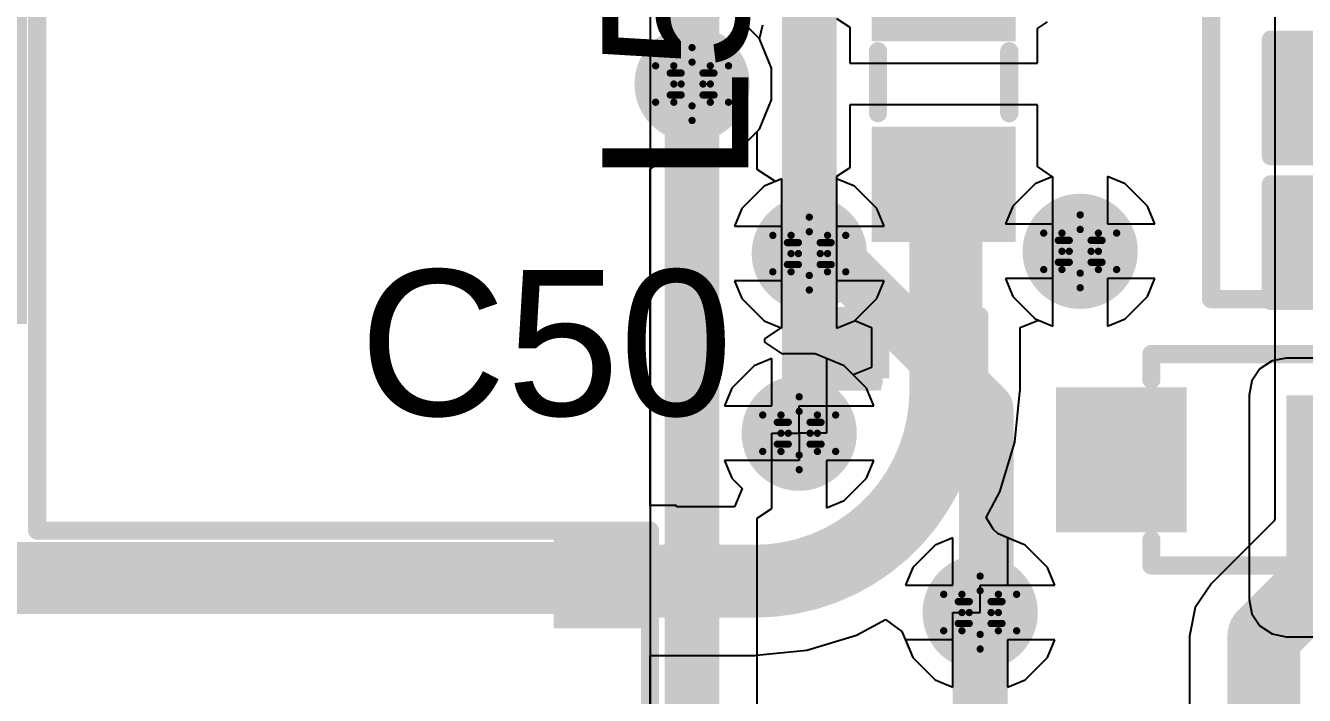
# Model space of a CAD drawing. Header units: inches. Extents: x -18 to 237, y -41 to 211.
# Drawn here: x 0.64 to 9.55, y 51.8 to 56.47 of the extents above; entities that cross this region are included whole.
import ezdxf

# ---------------------------------------------------------------- set-up
doc = ezdxf.new("R2010")
doc.units = ezdxf.units.IN
for name, color, linetype in [('Bottom Layer', 5, 'Continuous'), ('Bottom Solder', 6, 'Continuous'), ('Drill Drawing', 1, 'Continuous'), ('Top Layer', 1, 'Continuous'), ('Top Overlay', 2, 'Continuous'), ('Top Paste', 8, 'Continuous'), ('Top Solder', 216, 'Continuous'), ('Via Holes', 16, 'Continuous')]:
    doc.layers.add(name, color=color, linetype=linetype)
doc.styles.add('Arial', font='', dxfattribs={"height": 0.2})
doc.styles.get('Arial').set_extended_font_data('Arial')

# ---------------------------------------------------------------- blocks, each defined once
blk = doc.blocks.new('CAP_0201_2')
at = {"layer": 'Top Layer'}
for points in [[(-0.45, 0.15), (-0.15, 0.15), (-0.15, -0.15), (-0.45, -0.15)], [(0.15, 0.15), (0.45, 0.15), (0.45, -0.15), (0.15, -0.15)]]:
    blk.add_hatch(color=1, dxfattribs=at).paths.add_polyline_path(points)
at = {"layer": 'Top Paste'}
for points in [[(-0.45, 0.15), (-0.15, 0.15), (-0.15, -0.15), (-0.45, -0.15)], [(0.15, 0.15), (0.45, 0.15), (0.45, -0.15), (0.15, -0.15)]]:
    blk.add_hatch(color=8, dxfattribs=at).paths.add_polyline_path(points)
at = {"layer": 'Top Solder'}
for points in [[(-0.505, 0.205), (-0.095, 0.205), (-0.095, -0.205), (-0.505, -0.205)], [(0.095, 0.205), (0.505, 0.205), (0.505, -0.205), (0.095, -0.205)]]:
    blk.add_hatch(color=216, dxfattribs=at).paths.add_polyline_path(points)
at = {"layer": 'Top Overlay', "const_width": 0.127}
for points in [[(-0.5334, -0.2286), (-0.5334, 0.2286)], [(-0.5334, 0.2286), (-0.2032, 0.2286)], [(0.2032, 0.2286), (0.5334, 0.2286)], [(0.5334, -0.2286), (0.5334, 0.2286)], [(-0.5334, -0.2286), (-0.2032, -0.2286)], [(0.2032, -0.2286), (0.5334, -0.2286)]]:
    blk.add_lwpolyline(points, dxfattribs=at)
at = {"layer": 'Top Overlay', "const_width": 0.0635}
for points in [[(-0.5651, 0.2286, 1), (-0.5016, 0.2286, 1)], [(-0.5651, 0.2286, 1), (-0.5016, 0.2286, 1)], [(-0.2349, 0.2286, 1), (-0.1714, 0.2286, 1)], [(0.1714, 0.2286, 1), (0.2349, 0.2286, 1)], [(0.5016, 0.2286, 1), (0.5651, 0.2286, 1)], [(0.5016, 0.2286, 1), (0.5651, 0.2286, 1)], [(-0.5651, -0.2286, 1), (-0.5016, -0.2286, 1)], [(-0.5651, -0.2286, 1), (-0.5016, -0.2286, 1)], [(-0.2349, -0.2286, 1), (-0.1714, -0.2286, 1)], [(0.1714, -0.2286, 1), (0.2349, -0.2286, 1)], [(0.5016, -0.2286, 1), (0.5651, -0.2286, 1)], [(0.5016, -0.2286, 1), (0.5651, -0.2286, 1)]]:
    blk.add_lwpolyline(points, format="xyb", close=True, dxfattribs=at)
blk = doc.blocks.new('IND_0603__1608_M_______3')
at = {"layer": 'Top Layer'}
for points in [[(-1, 0.4), (-0.4, 0.4), (-0.4, -0.4), (-1, -0.4)], [(0.4, 0.4), (1, 0.4), (1, -0.4), (0.4, -0.4)]]:
    blk.add_hatch(color=1, dxfattribs=at).paths.add_polyline_path(points)
at = {"layer": 'Top Paste'}
for points in [[(-1, 0.4), (-0.4, 0.4), (-0.4, -0.4), (-1, -0.4)], [(0.4, 0.4), (1, 0.4), (1, -0.4), (0.4, -0.4)]]:
    blk.add_hatch(color=8, dxfattribs=at).paths.add_polyline_path(points)
at = {"layer": 'Top Solder'}
for points in [[(-1.1016, 0.5016), (-0.2984, 0.5016), (-0.2984, -0.5016), (-1.1016, -0.5016)], [(0.2984, 0.5016), (1.1016, 0.5016), (1.1016, -0.5016), (0.2984, -0.5016)]]:
    blk.add_hatch(color=216, dxfattribs=at).paths.add_polyline_path(points)
at = {"layer": 'Top Overlay', "const_width": 0.127}
for points in [[(-0.2032, 0.4572), (0.2286, 0.4572)], [(-0.2032, -0.4572), (0.2286, -0.4572)]]:
    blk.add_lwpolyline(points, dxfattribs=at)
at = {"layer": 'Top Overlay', "const_width": 0.0635}
for points in [[(-0.2349, 0.4572, 1), (-0.1714, 0.4572, 1)], [(0.1968, 0.4572, 1), (0.2604, 0.4572, 1)], [(-0.2349, -0.4572, 1), (-0.1714, -0.4572, 1)], [(0.1968, -0.4572, 1), (0.2604, -0.4572, 1)]]:
    blk.add_lwpolyline(points, format="xyb", close=True, dxfattribs=at)
blk = doc.blocks.new('SOD_323_116')
at = {"layer": 'Top Layer'}
for points in [[(-0.75, -0.45), (-1.55, -0.45), (-1.55, 0.45), (-0.75, 0.45)], [(1.55, -0.45), (0.75, -0.45), (0.75, 0.45), (1.55, 0.45)]]:
    blk.add_hatch(color=1, dxfattribs=at).paths.add_polyline_path(points)
at = {"layer": 'Top Overlay'}
for points in [[(-2.0065, 0.481), (-0.9143, 0.481), (-0.9143, 0.7858), (-2.0065, 0.7858)], [(-2.0065, -0.5096), (-1.5747, -0.5096), (-1.5747, 0.5064), (-2.0065, 0.5064)], [(-2.0065, -0.789), (-0.9143, -0.789), (-0.9143, -0.4842), (-2.0065, -0.4842)]]:
    blk.add_hatch(color=2, dxfattribs=at).paths.add_polyline_path(points)
at = {"layer": 'Top Paste'}
for points in [[(-0.75, -0.45), (-1.55, -0.45), (-1.55, 0.45), (-0.75, 0.45)], [(1.55, -0.45), (0.75, -0.45), (0.75, 0.45), (1.55, 0.45)]]:
    blk.add_hatch(color=8, dxfattribs=at).paths.add_polyline_path(points)
at = {"layer": 'Top Solder'}
for points in [[(-0.695, -0.505), (-1.605, -0.505), (-1.605, 0.505), (-0.695, 0.505)], [(1.605, -0.505), (0.695, -0.505), (0.695, 0.505), (1.605, 0.505)]]:
    blk.add_hatch(color=216, dxfattribs=at).paths.add_polyline_path(points)
at = {"layer": 'Top Overlay', "const_width": 0.127}
for points in [[(0.9398, 0.7366), (-0.9144, 0.7366)], [(0.9398, 0.7366), (0.9398, 0.5588)], [(0.9398, -0.5588), (0.9398, -0.7366)], [(0.9398, -0.7366), (-0.9144, -0.7366)]]:
    blk.add_lwpolyline(points, dxfattribs=at)
at = {"layer": 'Top Overlay', "const_width": 0.0635}
for points in [[(-0.9461, 0.7366, 1), (-0.8827, 0.7366, 1)], [(0.908, 0.7366, 1), (0.9715, 0.7366, 1)], [(0.908, 0.7366, 1), (0.9715, 0.7366, 1)], [(0.908, 0.5588, 1), (0.9715, 0.5588, 1)], [(0.908, -0.5588, 1), (0.9715, -0.5588, 1)], [(-0.9461, -0.7366, 1), (-0.8827, -0.7366, 1)], [(0.908, -0.7366, 1), (0.9715, -0.7366, 1)], [(0.908, -0.7366, 1), (0.9715, -0.7366, 1)]]:
    blk.add_lwpolyline(points, format="xyb", close=True, dxfattribs=at)
blk = doc.blocks.new('C___0402_134')
at = {"layer": 'Top Layer'}
for points in [[(-0.6985, -0.3175), (-0.6985, 0.3175), (-0.2413, 0.3175), (-0.2413, -0.3175)], [(0.2413, -0.3175), (0.2413, 0.3175), (0.6985, 0.3175), (0.6985, -0.3175)]]:
    blk.add_hatch(color=1, dxfattribs=at).paths.add_polyline_path(points)
at = {"layer": 'Top Paste'}
for points in [[(-0.6985, -0.3175), (-0.6985, 0.3175), (-0.2413, 0.3175), (-0.2413, -0.3175)], [(0.2413, -0.3175), (0.2413, 0.3175), (0.6985, 0.3175), (0.6985, -0.3175)]]:
    blk.add_hatch(color=8, dxfattribs=at).paths.add_polyline_path(points)
at = {"layer": 'Top Solder'}
for points in [[(-0.7585, -0.3775), (-0.7585, 0.3775), (-0.1813, 0.3775), (-0.1813, -0.3775)], [(0.1813, -0.3775), (0.1813, 0.3775), (0.7585, 0.3775), (0.7585, -0.3775)]]:
    blk.add_hatch(color=216, dxfattribs=at).paths.add_polyline_path(points)
at = {"layer": 'Top Overlay', "const_width": 0.127}
for points in [[(-0.7874, -0.4064), (-0.7874, 0.4064)], [(-0.7874, 0.4064), (-0.2794, 0.4064)], [(0.2794, 0.4064), (0.7874, 0.4064)], [(0.7874, -0.4064), (0.7874, 0.4064)], [(-0.7874, -0.4064), (-0.2794, -0.4064)], [(0.2794, -0.4064), (0.7874, -0.4064)]]:
    blk.add_lwpolyline(points, dxfattribs=at)
at = {"layer": 'Top Overlay', "const_width": 0.0635}
for points in [[(-0.8191, 0.4064, 1), (-0.7556, 0.4064, 1)], [(-0.8191, 0.4064, 1), (-0.7556, 0.4064, 1)], [(-0.3111, 0.4064, 1), (-0.2477, 0.4064, 1)], [(0.2477, 0.4064, 1), (0.3111, 0.4064, 1)], [(0.7556, 0.4064, 1), (0.8191, 0.4064, 1)], [(0.7556, 0.4064, 1), (0.8191, 0.4064, 1)], [(-0.8191, -0.4064, 1), (-0.7556, -0.4064, 1)], [(-0.8191, -0.4064, 1), (-0.7556, -0.4064, 1)], [(-0.3111, -0.4064, 1), (-0.2477, -0.4064, 1)], [(0.2477, -0.4064, 1), (0.3111, -0.4064, 1)], [(0.7556, -0.4064, 1), (0.8191, -0.4064, 1)], [(0.7556, -0.4064, 1), (0.8191, -0.4064, 1)]]:
    blk.add_lwpolyline(points, format="xyb", close=True, dxfattribs=at)
blk = doc.blocks.new('C___0402_135')
at = {"layer": 'Top Layer'}
for points in [[(-0.6985, -0.3175), (-0.6985, 0.3175), (-0.2413, 0.3175), (-0.2413, -0.3175)], [(0.2413, -0.3175), (0.2413, 0.3175), (0.6985, 0.3175), (0.6985, -0.3175)]]:
    blk.add_hatch(color=1, dxfattribs=at).paths.add_polyline_path(points)
at = {"layer": 'Top Paste'}
for points in [[(-0.6985, -0.3175), (-0.6985, 0.3175), (-0.2413, 0.3175), (-0.2413, -0.3175)], [(0.2413, -0.3175), (0.2413, 0.3175), (0.6985, 0.3175), (0.6985, -0.3175)]]:
    blk.add_hatch(color=8, dxfattribs=at).paths.add_polyline_path(points)
at = {"layer": 'Top Solder'}
for points in [[(-0.7585, -0.3775), (-0.7585, 0.3775), (-0.1813, 0.3775), (-0.1813, -0.3775)], [(0.1813, -0.3775), (0.1813, 0.3775), (0.7585, 0.3775), (0.7585, -0.3775)]]:
    blk.add_hatch(color=216, dxfattribs=at).paths.add_polyline_path(points)
at = {"layer": 'Top Overlay', "const_width": 0.127}
for points in [[(-0.7874, 0.4064), (-0.2794, 0.4064)], [(-0.7874, -0.4064), (-0.7874, 0.4064)], [(0.2794, 0.4064), (0.7874, 0.4064)], [(0.7874, -0.4064), (0.7874, 0.4064)], [(-0.7874, -0.4064), (-0.2794, -0.4064)], [(0.2794, -0.4064), (0.7874, -0.4064)]]:
    blk.add_lwpolyline(points, dxfattribs=at)
at = {"layer": 'Top Overlay', "const_width": 0.0635}
for points in [[(-0.8191, 0.4064, 1), (-0.7556, 0.4064, 1)], [(-0.8191, 0.4064, 1), (-0.7556, 0.4064, 1)], [(-0.3111, 0.4064, 1), (-0.2477, 0.4064, 1)], [(0.2477, 0.4064, 1), (0.3111, 0.4064, 1)], [(0.7556, 0.4064, 1), (0.8191, 0.4064, 1)], [(0.7556, 0.4064, 1), (0.8191, 0.4064, 1)], [(-0.8191, -0.4064, 1), (-0.7556, -0.4064, 1)], [(-0.8191, -0.4064, 1), (-0.7556, -0.4064, 1)], [(-0.3111, -0.4064, 1), (-0.2477, -0.4064, 1)], [(0.2477, -0.4064, 1), (0.3111, -0.4064, 1)], [(0.7556, -0.4064, 1), (0.8191, -0.4064, 1)], [(0.7556, -0.4064, 1), (0.8191, -0.4064, 1)]]:
    blk.add_lwpolyline(points, format="xyb", close=True, dxfattribs=at)
blk = doc.blocks.new('ANT__163')
at = {"layer": 'Top Layer'}
for points in [[(-3.45, -2.86), (-2.95, -2.86), (-2.95, 4.94), (-3.45, 4.94)], [(-1.4283, 0.9408), (-0.9283, 0.9408), (-0.9283, 4.9408), (-1.4283, 4.9408)], [(1.0717, 4.9408), (0.5717, 4.9408), (0.5717, 0.9408), (1.0717, 0.9408)], [(1.0705, 0.9412), (1.0705, 1.4412), (-1.4295, 1.4412), (-1.4295, 0.9412)], [(-3.45, -2.83), (-2.95, -2.83), (-2.95, -3.33), (-3.45, -3.33)]]:
    blk.add_hatch(color=1, dxfattribs=at).paths.add_polyline_path(points)
at = {"layer": 'Top Paste'}
blk.add_hatch(color=8, dxfattribs=at).paths.add_polyline_path([(-3.45, -2.83), (-2.95, -2.83), (-2.95, -3.33), (-3.45, -3.33)])
at = {"layer": 'Top Solder'}
blk.add_hatch(color=216, dxfattribs=at).paths.add_polyline_path([(-3.5516, -2.7284), (-2.8484, -2.7284), (-2.8484, -3.4316), (-3.5516, -3.4316)])
at = {"layer": 'Top Overlay', "const_width": 0.127}
for points in [[(-2.87, 0.87), (-2.87, -3.4)], [(-2.87, 0.87), (7.14, 0.87)], [(-5, -3.4), (-2.88, -3.4)]]:
    blk.add_lwpolyline(points, dxfattribs=at)
at = {"layer": 'Top Overlay', "const_width": 0.0635}
for points in [[(-2.9017, 0.87, 1), (-2.8382, 0.87, 1)], [(-2.9017, 0.87, 1), (-2.8382, 0.87, 1)], [(-2.9117, -3.4, 1), (-2.8482, -3.4, 1)], [(-2.9017, -3.4, 1), (-2.8382, -3.4, 1)]]:
    blk.add_lwpolyline(points, format="xyb", close=True, dxfattribs=at)

msp = doc.modelspace()

# ---------------------------------------------------------------- hatches: boundary and pattern name
at = {"layer": 'Bottom Layer'}
h = msp.add_hatch(color=5, dxfattribs=at)
edge = h.paths.add_edge_path()
edge.add_arc((5.2832, 56.0578), 0.3, 0, 360)
h = msp.add_hatch(color=5, dxfattribs=at)
edge = h.paths.add_edge_path()
edge.add_arc((6.1, 54.8759), 0.3, 0, 360)
h = msp.add_hatch(color=5, dxfattribs=at)
edge = h.paths.add_edge_path()
edge.add_arc((7.9874, 54.8917), 0.3, 0, 360)
h = msp.add_hatch(color=5, dxfattribs=at)
edge = h.paths.add_edge_path()
edge.add_arc((6.0295, 53.6238), 0.3, 0, 360)
h = msp.add_hatch(color=5, dxfattribs=at)
edge = h.paths.add_edge_path()
edge.add_arc((7.2905, 52.3739), 0.3, 0, 360)
at = {"layer": 'Bottom Solder'}
h = msp.add_hatch(color=6, dxfattribs=at)
edge = h.paths.add_edge_path()
edge.add_arc((5.2832, 56.0578), 0.4016, 0, 360)
h = msp.add_hatch(color=6, dxfattribs=at)
edge = h.paths.add_edge_path()
edge.add_arc((6.1, 54.8759), 0.4016, 0, 360)
h = msp.add_hatch(color=6, dxfattribs=at)
edge = h.paths.add_edge_path()
edge.add_arc((7.9874, 54.8917), 0.4016, 0, 360)
h = msp.add_hatch(color=6, dxfattribs=at)
edge = h.paths.add_edge_path()
edge.add_arc((6.0295, 53.6238), 0.4016, 0, 360)
h = msp.add_hatch(color=6, dxfattribs=at)
edge = h.paths.add_edge_path()
edge.add_arc((9.862, 52.8297), 0.4016, 0, 360)
h = msp.add_hatch(color=6, dxfattribs=at)
edge = h.paths.add_edge_path()
edge.add_arc((7.2905, 52.3739), 0.4016, 0, 360)
at = {"layer": 'Top Layer'}
h = msp.add_hatch(color=1, dxfattribs=at)
edge = h.paths.add_edge_path()
edge.add_arc((5.2832, 56.0578), 0.3, 0, 360)
h = msp.add_hatch(color=1, dxfattribs=at)
edge = h.paths.add_edge_path()
edge.add_arc((6.1, 54.8759), 0.3, 0, 360)
h = msp.add_hatch(color=1, dxfattribs=at)
edge = h.paths.add_edge_path()
edge.add_arc((7.9874, 54.8917), 0.3, 0, 360)
for points in [[(5.9103, 53.9219), (6.6016, 53.9219), (6.6016, 54.3623), (5.9103, 54.3623)], [(9.4232, 52.4644), (10.2655, 52.4644), (10.2655, 53.8889), (9.4232, 53.8889)], [(9.4232, 52.9889), (10.9732, 52.9889), (10.9732, 53.8889), (9.4232, 53.8889)]]:
    msp.add_hatch(color=1, dxfattribs=at).paths.add_polyline_path(points)
h = msp.add_hatch(color=1, dxfattribs=at)
edge = h.paths.add_edge_path()
edge.add_arc((6.0295, 53.6238), 0.3, 0, 360)
h = msp.add_hatch(color=1, dxfattribs=at)
edge = h.paths.add_edge_path()
edge.add_arc((7.2905, 52.3739), 0.3, 0, 360)
at = {"layer": 'Top Solder'}
h = msp.add_hatch(color=216, dxfattribs=at)
edge = h.paths.add_edge_path()
edge.add_arc((5.2832, 56.0578), 0.4016, 0, 360)
h = msp.add_hatch(color=216, dxfattribs=at)
edge = h.paths.add_edge_path()
edge.add_arc((6.1, 54.8759), 0.4016, 0, 360)
h = msp.add_hatch(color=216, dxfattribs=at)
edge = h.paths.add_edge_path()
edge.add_arc((7.9874, 54.8917), 0.4016, 0, 360)
h = msp.add_hatch(color=216, dxfattribs=at)
edge = h.paths.add_edge_path()
edge.add_arc((6.0295, 53.6238), 0.4016, 0, 360)
h = msp.add_hatch(color=216, dxfattribs=at)
edge = h.paths.add_edge_path()
edge.add_arc((9.862, 52.8297), 0.4016, 0, 360)
h = msp.add_hatch(color=216, dxfattribs=at)
edge = h.paths.add_edge_path()
edge.add_arc((7.2905, 52.3739), 0.4016, 0, 360)
at = {"layer": 'Via Holes'}
h = msp.add_hatch(color=7, dxfattribs=at)
edge = h.paths.add_edge_path()
edge.add_arc((5.2832, 56.0578), 0.15, 0, 360)
h = msp.add_hatch(color=7, dxfattribs=at)
edge = h.paths.add_edge_path()
edge.add_arc((6.1, 54.8759), 0.15, 0, 360)
h = msp.add_hatch(color=7, dxfattribs=at)
edge = h.paths.add_edge_path()
edge.add_arc((7.9874, 54.8917), 0.15, 0, 360)
h = msp.add_hatch(color=7, dxfattribs=at)
edge = h.paths.add_edge_path()
edge.add_arc((6.0295, 53.6238), 0.15, 0, 360)
h = msp.add_hatch(color=7, dxfattribs=at)
edge = h.paths.add_edge_path()
edge.add_arc((7.2905, 52.3739), 0.15, 0, 360)

# ---------------------------------------------------------------- linework, layer by layer
at = {"layer": 'Bottom Layer'}
for p, q in [((4.9902, 77.955), (4.9902, 35.815)), ((9.3441, 57.4386), (9.3441, 53.0269)), ((5.7529, 56.3716), (5.597, 56.5275)), ((5.8372, 56.168), (5.7529, 56.3716)), ((5.8372, 55.9476), (5.8372, 56.168)), ((5.7529, 55.744), (5.8372, 55.9476)), ((5.7364, 55.7275), (5.7529, 55.744)), ((5.7364, 55.4617), (5.7364, 55.7275)), ((5.8634, 55.3776), (5.7364, 55.4617)), ((5.9095, 55.3967), (5.8634, 55.3776)), ((5.9095, 54.8759), (5.9095, 55.3967)), ((6.4138, 55.3456), (6.2905, 55.3967)), ((6.2905, 55.3967), (6.2905, 55.0664)), ((6.5697, 55.1897), (6.4138, 55.3456)), ((7.6736, 55.3614), (7.5177, 55.2055)), ((7.7969, 55.4124), (7.6736, 55.3614)), ((7.7969, 55.0822), (7.7969, 55.4124)), ((8.3012, 55.3614), (8.1779, 55.4124)), ((8.1779, 55.4124), (8.1779, 55.0822)), ((8.4571, 55.2055), (8.3012, 55.3614)), ((6.6207, 55.0664), (6.5697, 55.1897)), ((7.5177, 55.2055), (7.4667, 55.0822)), ((8.5081, 55.0822), (8.4571, 55.2055)), ((7.4667, 55.0822), (7.7969, 55.0822)), ((8.1779, 55.0822), (8.5081, 55.0822)), ((6.2905, 55.0664), (6.6207, 55.0664)), ((5.9095, 54.3552), (5.9095, 54.8759)), ((6.6207, 54.6854), (6.2905, 54.6854)), ((6.2905, 54.6854), (6.2905, 54.3552)), ((6.5697, 54.5621), (6.6207, 54.6854)), ((7.7969, 54.7012), (7.4667, 54.7012)), ((7.4667, 54.7012), (7.5177, 54.5779)), ((7.7969, 54.371), (7.7969, 54.7012)), ((8.5081, 54.7012), (8.1779, 54.7012)), ((8.1779, 54.7012), (8.1779, 54.371)), ((8.4571, 54.5779), (8.5081, 54.7012)), ((6.4138, 54.4063), (6.5697, 54.5621)), ((7.5177, 54.5779), (7.6736, 54.4221)), ((8.3012, 54.4221), (8.4571, 54.5779)), ((5.7896, 54.2822), (5.9032, 54.3578)), ((5.9032, 54.3578), (5.9095, 54.3552)), ((6.2905, 54.3552), (6.4138, 54.4063)), ((7.6736, 54.4221), (7.7969, 54.371)), ((8.1779, 54.371), (8.3012, 54.4221)), ((5.7895, 54.2592), (5.7896, 54.2822)), ((5.9144, 54.1757), (5.7895, 54.2592)), ((5.9193, 54.1778), (5.9144, 54.1757)), ((6.1397, 54.1778), (5.9193, 54.1778)), ((6.3434, 54.0935), (6.1397, 54.1778)), ((6.4992, 53.9376), (6.3434, 54.0935)), ((6.5503, 53.8143), (6.4992, 53.9376)), ((6.0295, 53.6238), (6.0295, 53.8143)), ((6.0295, 53.8143), (6.5503, 53.8143)), ((5.839, 53.0999), (5.839, 53.6238)), ((5.839, 53.6238), (6.0295, 53.6238)), ((6.5503, 53.4333), (6.22, 53.4333)), ((6.22, 53.4333), (6.22, 53.1031)), ((6.4992, 53.31), (6.5503, 53.4333)), ((6.3434, 53.1542), (6.4992, 53.31)), ((6.22, 53.1031), (6.3434, 53.1542)), ((5.7364, 53.0313), (5.839, 53.0999)), ((5.7364, 50.5185), (5.7364, 53.0313)), ((9.3441, 53.0269), (9.3387, 53.014)), ((9.3387, 53.014), (8.9014, 52.5767)), ((6.9767, 52.8435), (6.8208, 52.6877)), ((7.1, 52.8946), (6.9767, 52.8435)), ((7.1, 52.5644), (7.1, 52.8946)), ((7.6043, 52.8435), (7.481, 52.8946)), ((7.481, 52.8946), (7.481, 52.5644)), ((7.7602, 52.6877), (7.6043, 52.8435)), ((6.8208, 52.6877), (6.7698, 52.5644)), ((7.8112, 52.5644), (7.7602, 52.6877)), ((8.9014, 52.5767), (8.7891, 52.4087)), ((6.7698, 52.5644), (7.1, 52.5644)), ((7.481, 52.5644), (7.8112, 52.5644)), ((8.7891, 52.4087), (8.7497, 52.2105)), ((7.1, 52.1834), (6.7698, 52.1834)), ((6.7698, 52.1834), (6.8208, 52.0601)), ((7.1, 51.8532), (7.1, 52.1834)), ((7.8112, 52.1834), (7.481, 52.1834)), ((7.481, 52.1834), (7.481, 51.8532)), ((7.7602, 52.0601), (7.8112, 52.1834)), ((8.7497, 52.2105), (8.7497, 43.0817)), ((6.8208, 52.0601), (6.9767, 51.9042)), ((7.6043, 51.9042), (7.7602, 52.0601)), ((6.9767, 51.9042), (7.1, 51.8532)), ((7.481, 51.8532), (7.6043, 51.9042))]:
    msp.add_line(p, q, dxfattribs=at)
for points, const_width in [([(5.2832, 50.3308), (5.2832, 56.0578)], 0.381), ([(6.2484, 54.8759), (7.3324, 53.7919)], 0.381), ([(7.3324, 52.3739), (7.3324, 53.7919)], 0.381), ([(9.2677, 52.2105), (9.862, 52.8048)], 0.508), ([(7.2905, 48.0605), (7.2905, 52.3739)], 0.381), ([(9.2677, 43.0817), (9.2677, 52.2105)], 0.508)]:
    msp.add_lwpolyline(points, dxfattribs=dict(at, const_width=const_width))
for points, const_width in [([(5.1879, 56.0578, 1), (5.3784, 56.0578, 1)], 0.1905), ([(6.1532, 54.8759, 1), (6.3437, 54.8759, 1)], 0.1905), ([(7.2372, 53.7919, 1), (7.4277, 53.7919, 1)], 0.1905), ([(7.2372, 53.7919, 1), (7.4277, 53.7919, 1)], 0.1905), ([(7.1953, 52.3739, 1), (7.3858, 52.3739, 1)], 0.1905), ([(7.2372, 52.3739, 1), (7.4277, 52.3739, 1)], 0.1905), ([(9.1407, 52.2105, 1), (9.3947, 52.2105, 1)], 0.254), ([(9.1407, 52.2105, 1), (9.3947, 52.2105, 1)], 0.254)]:
    msp.add_lwpolyline(points, format="xyb", close=True, dxfattribs=dict(at, const_width=const_width))
at = {"layer": 'Drill Drawing', "const_width": 0.0508}
for points in [[(5.1562, 56.1848), (5.2832, 56.3118)], [(5.2832, 56.3118), (5.4102, 56.1848)], [(5.207, 56.134), (5.2832, 56.2102)], [(5.2832, 56.2102), (5.3594, 56.134)], [(5.0292, 56.1848), (5.1562, 56.0578)], [(5.0292, 56.1848), (5.1562, 56.1848)], [(5.1308, 56.134), (5.207, 56.0578)], [(5.1308, 56.134), (5.207, 56.134)], [(5.3594, 56.134), (5.4356, 56.134)], [(5.3594, 56.0578), (5.4356, 56.134)], [(5.4102, 56.1848), (5.5372, 56.1848)], [(5.4102, 56.0578), (5.5372, 56.1848)], [(5.0292, 55.9308), (5.1562, 56.0578)], [(5.1308, 55.9816), (5.207, 56.0578)], [(5.3594, 56.0578), (5.4356, 55.9816)], [(5.4102, 56.0578), (5.5372, 55.9308)], [(5.1308, 55.9816), (5.207, 55.9816)], [(5.207, 55.9816), (5.2832, 55.9054)], [(5.2832, 55.9054), (5.3594, 55.9816)], [(5.3594, 55.9816), (5.4356, 55.9816)], [(5.0292, 55.9308), (5.1562, 55.9308)], [(5.1562, 55.9308), (5.2832, 55.8038)], [(5.2832, 55.8038), (5.4102, 55.9308)], [(5.4102, 55.9308), (5.5372, 55.9308)], [(7.8604, 55.0187), (7.9874, 55.1457)], [(7.9874, 55.1457), (8.1144, 55.0187)], [(5.973, 55.0029), (6.1, 55.1299)], [(6.1, 55.1299), (6.227, 55.0029)], [(7.9112, 54.9679), (7.9874, 55.0441)], [(7.9874, 55.0441), (8.0636, 54.9679)], [(5.846, 55.0029), (5.973, 54.8759)], [(5.846, 55.0029), (5.973, 55.0029)], [(6.0238, 54.9521), (6.1, 55.0283)], [(6.1, 55.0283), (6.1762, 54.9521)], [(6.227, 55.0029), (6.354, 55.0029)], [(6.227, 54.8759), (6.354, 55.0029)], [(7.7334, 55.0187), (7.8604, 54.8917)], [(7.7334, 55.0187), (7.8604, 55.0187)], [(7.835, 54.9679), (7.9112, 54.8917)], [(7.835, 54.9679), (7.9112, 54.9679)], [(8.0636, 54.9679), (8.1398, 54.9679)], [(8.0636, 54.8917), (8.1398, 54.9679)], [(8.1144, 55.0187), (8.2414, 55.0187)], [(8.1144, 54.8917), (8.2414, 55.0187)], [(5.846, 54.7489), (5.973, 54.8759)], [(5.9476, 54.9521), (6.0238, 54.8759)], [(5.9476, 54.9521), (6.0238, 54.9521)], [(5.9476, 54.7997), (6.0238, 54.8759)], [(6.1762, 54.9521), (6.2524, 54.9521)], [(6.1762, 54.8759), (6.2524, 54.9521)], [(6.1762, 54.8759), (6.2524, 54.7997)], [(6.227, 54.8759), (6.354, 54.7489)], [(7.7334, 54.7647), (7.8604, 54.8917)], [(7.835, 54.8155), (7.9112, 54.8917)], [(8.0636, 54.8917), (8.1398, 54.8155)], [(8.1144, 54.8917), (8.2414, 54.7647)], [(5.9476, 54.7997), (6.0238, 54.7997)], [(6.0238, 54.7997), (6.1, 54.7235)], [(6.1, 54.7235), (6.1762, 54.7997)], [(6.1762, 54.7997), (6.2524, 54.7997)], [(7.835, 54.8155), (7.9112, 54.8155)], [(7.9112, 54.8155), (7.9874, 54.7393)], [(7.9874, 54.7393), (8.0636, 54.8155)], [(8.0636, 54.8155), (8.1398, 54.8155)], [(5.846, 54.7489), (5.973, 54.7489)], [(5.973, 54.7489), (6.1, 54.6219)], [(6.1, 54.6219), (6.227, 54.7489)], [(6.227, 54.7489), (6.354, 54.7489)], [(7.7334, 54.7647), (7.8604, 54.7647)], [(7.8604, 54.7647), (7.9874, 54.6377)], [(7.9874, 54.6377), (8.1144, 54.7647)], [(8.1144, 54.7647), (8.2414, 54.7647)], [(5.9025, 53.7508), (6.0295, 53.8778)], [(6.0295, 53.8778), (6.1565, 53.7508)], [(5.7755, 53.7508), (5.9025, 53.6238)], [(5.7755, 53.7508), (5.9025, 53.7508)], [(5.9533, 53.7), (6.0295, 53.7762)], [(6.0295, 53.7762), (6.1057, 53.7)], [(6.1565, 53.7508), (6.2835, 53.7508)], [(6.1565, 53.6238), (6.2835, 53.7508)], [(5.7755, 53.4968), (5.9025, 53.6238)], [(5.8771, 53.7), (5.9533, 53.6238)], [(5.8771, 53.7), (5.9533, 53.7)], [(5.8771, 53.5476), (5.9533, 53.6238)], [(6.1057, 53.7), (6.1819, 53.7)], [(6.1057, 53.6238), (6.1819, 53.7)], [(6.1057, 53.6238), (6.1819, 53.5476)], [(6.1565, 53.6238), (6.2835, 53.4968)], [(5.8771, 53.5476), (5.9533, 53.5476)], [(5.9533, 53.5476), (6.0295, 53.4714)], [(6.0295, 53.4714), (6.1057, 53.5476)], [(6.1057, 53.5476), (6.1819, 53.5476)], [(5.7755, 53.4968), (5.9025, 53.4968)], [(5.9025, 53.4968), (6.0295, 53.3698)], [(6.0295, 53.3698), (6.1565, 53.4968)], [(6.1565, 53.4968), (6.2835, 53.4968)], [(7.1635, 52.5009), (7.2905, 52.6279)], [(7.2905, 52.6279), (7.4175, 52.5009)], [(7.0365, 52.5009), (7.1635, 52.3739)], [(7.0365, 52.5009), (7.1635, 52.5009)], [(7.2143, 52.4501), (7.2905, 52.5263)], [(7.2905, 52.5263), (7.3667, 52.4501)], [(7.4175, 52.5009), (7.5445, 52.5009)], [(7.4175, 52.3739), (7.5445, 52.5009)], [(7.0365, 52.2469), (7.1635, 52.3739)], [(7.1381, 52.4501), (7.2143, 52.3739)], [(7.1381, 52.4501), (7.2143, 52.4501)], [(7.1381, 52.2977), (7.2143, 52.3739)], [(7.3667, 52.4501), (7.4429, 52.4501)], [(7.3667, 52.3739), (7.4429, 52.4501)], [(7.3667, 52.3739), (7.4429, 52.2977)], [(7.4175, 52.3739), (7.5445, 52.2469)], [(7.1381, 52.2977), (7.2143, 52.2977)], [(7.2143, 52.2977), (7.2905, 52.2215)], [(7.2905, 52.2215), (7.3667, 52.2977)], [(7.3667, 52.2977), (7.4429, 52.2977)], [(7.0365, 52.2469), (7.1635, 52.2469)], [(7.1635, 52.2469), (7.2905, 52.1199)], [(7.2905, 52.1199), (7.4175, 52.2469)], [(7.4175, 52.2469), (7.5445, 52.2469)]]:
    msp.add_lwpolyline(points, dxfattribs=at)
at = {"layer": 'Drill Drawing', "const_width": 0.0254}
for points in [[(5.2705, 56.3118, 1), (5.2959, 56.3118, 1)], [(5.2705, 56.3118, 1), (5.2959, 56.3118, 1)], [(5.2705, 56.2102, 1), (5.2959, 56.2102, 1)], [(5.2705, 56.2102, 1), (5.2959, 56.2102, 1)], [(5.0165, 56.1848, 1), (5.0419, 56.1848, 1)], [(5.0165, 56.1848, 1), (5.0419, 56.1848, 1)], [(5.1181, 56.134, 1), (5.1435, 56.134, 1)], [(5.1181, 56.134, 1), (5.1435, 56.134, 1)], [(5.1435, 56.1848, 1), (5.1689, 56.1848, 1)], [(5.1435, 56.1848, 1), (5.1689, 56.1848, 1)], [(5.1943, 56.134, 1), (5.2197, 56.134, 1)], [(5.1943, 56.134, 1), (5.2197, 56.134, 1)], [(5.3467, 56.134, 1), (5.3721, 56.134, 1)], [(5.3467, 56.134, 1), (5.3721, 56.134, 1)], [(5.3975, 56.1848, 1), (5.4229, 56.1848, 1)], [(5.3975, 56.1848, 1), (5.4229, 56.1848, 1)], [(5.4229, 56.134, 1), (5.4483, 56.134, 1)], [(5.4229, 56.134, 1), (5.4483, 56.134, 1)], [(5.5245, 56.1848, 1), (5.5499, 56.1848, 1)], [(5.5245, 56.1848, 1), (5.5499, 56.1848, 1)], [(5.1435, 56.0578, 1), (5.1689, 56.0578, 1)], [(5.1435, 56.0578, 1), (5.1689, 56.0578, 1)], [(5.1943, 56.0578, 1), (5.2197, 56.0578, 1)], [(5.1943, 56.0578, 1), (5.2197, 56.0578, 1)], [(5.3467, 56.0578, 1), (5.3721, 56.0578, 1)], [(5.3467, 56.0578, 1), (5.3721, 56.0578, 1)], [(5.3975, 56.0578, 1), (5.4229, 56.0578, 1)], [(5.3975, 56.0578, 1), (5.4229, 56.0578, 1)], [(5.1181, 55.9816, 1), (5.1435, 55.9816, 1)], [(5.1181, 55.9816, 1), (5.1435, 55.9816, 1)], [(5.1943, 55.9816, 1), (5.2197, 55.9816, 1)], [(5.1943, 55.9816, 1), (5.2197, 55.9816, 1)], [(5.3467, 55.9816, 1), (5.3721, 55.9816, 1)], [(5.3467, 55.9816, 1), (5.3721, 55.9816, 1)], [(5.4229, 55.9816, 1), (5.4483, 55.9816, 1)], [(5.4229, 55.9816, 1), (5.4483, 55.9816, 1)], [(5.0165, 55.9308, 1), (5.0419, 55.9308, 1)], [(5.0165, 55.9308, 1), (5.0419, 55.9308, 1)], [(5.1435, 55.9308, 1), (5.1689, 55.9308, 1)], [(5.1435, 55.9308, 1), (5.1689, 55.9308, 1)], [(5.2705, 55.9054, 1), (5.2959, 55.9054, 1)], [(5.2705, 55.9054, 1), (5.2959, 55.9054, 1)], [(5.3975, 55.9308, 1), (5.4229, 55.9308, 1)], [(5.3975, 55.9308, 1), (5.4229, 55.9308, 1)], [(5.5245, 55.9308, 1), (5.5499, 55.9308, 1)], [(5.5245, 55.9308, 1), (5.5499, 55.9308, 1)], [(5.2705, 55.8038, 1), (5.2959, 55.8038, 1)], [(5.2705, 55.8038, 1), (5.2959, 55.8038, 1)], [(7.9747, 55.1457, 1), (8.0001, 55.1457, 1)], [(7.9747, 55.1457, 1), (8.0001, 55.1457, 1)], [(6.0873, 55.1299, 1), (6.1127, 55.1299, 1)], [(6.0873, 55.1299, 1), (6.1127, 55.1299, 1)], [(7.9747, 55.0441, 1), (8.0001, 55.0441, 1)], [(7.9747, 55.0441, 1), (8.0001, 55.0441, 1)], [(5.8333, 55.0029, 1), (5.8587, 55.0029, 1)], [(5.8333, 55.0029, 1), (5.8587, 55.0029, 1)], [(5.9603, 55.0029, 1), (5.9857, 55.0029, 1)], [(5.9603, 55.0029, 1), (5.9857, 55.0029, 1)], [(6.0873, 55.0283, 1), (6.1127, 55.0283, 1)], [(6.0873, 55.0283, 1), (6.1127, 55.0283, 1)], [(6.2143, 55.0029, 1), (6.2397, 55.0029, 1)], [(6.2143, 55.0029, 1), (6.2397, 55.0029, 1)], [(6.3413, 55.0029, 1), (6.3667, 55.0029, 1)], [(6.3413, 55.0029, 1), (6.3667, 55.0029, 1)], [(7.7207, 55.0187, 1), (7.7461, 55.0187, 1)], [(7.7207, 55.0187, 1), (7.7461, 55.0187, 1)], [(7.8223, 54.9679, 1), (7.8477, 54.9679, 1)], [(7.8223, 54.9679, 1), (7.8477, 54.9679, 1)], [(7.8477, 55.0187, 1), (7.8731, 55.0187, 1)], [(7.8477, 55.0187, 1), (7.8731, 55.0187, 1)], [(7.8985, 54.9679, 1), (7.9239, 54.9679, 1)], [(7.8985, 54.9679, 1), (7.9239, 54.9679, 1)], [(8.0509, 54.9679, 1), (8.0763, 54.9679, 1)], [(8.0509, 54.9679, 1), (8.0763, 54.9679, 1)], [(8.1017, 55.0187, 1), (8.1271, 55.0187, 1)], [(8.1017, 55.0187, 1), (8.1271, 55.0187, 1)], [(8.1271, 54.9679, 1), (8.1525, 54.9679, 1)], [(8.1271, 54.9679, 1), (8.1525, 54.9679, 1)], [(8.2287, 55.0187, 1), (8.2541, 55.0187, 1)], [(8.2287, 55.0187, 1), (8.2541, 55.0187, 1)], [(5.9349, 54.9521, 1), (5.9603, 54.9521, 1)], [(5.9349, 54.9521, 1), (5.9603, 54.9521, 1)], [(5.9603, 54.8759, 1), (5.9857, 54.8759, 1)], [(5.9603, 54.8759, 1), (5.9857, 54.8759, 1)], [(6.0111, 54.9521, 1), (6.0365, 54.9521, 1)], [(6.0111, 54.9521, 1), (6.0365, 54.9521, 1)], [(6.0111, 54.8759, 1), (6.0365, 54.8759, 1)], [(6.0111, 54.8759, 1), (6.0365, 54.8759, 1)], [(6.1635, 54.9521, 1), (6.1889, 54.9521, 1)], [(6.1635, 54.9521, 1), (6.1889, 54.9521, 1)], [(6.1635, 54.8759, 1), (6.1889, 54.8759, 1)], [(6.1635, 54.8759, 1), (6.1889, 54.8759, 1)], [(6.2143, 54.8759, 1), (6.2397, 54.8759, 1)], [(6.2143, 54.8759, 1), (6.2397, 54.8759, 1)], [(6.2397, 54.9521, 1), (6.2651, 54.9521, 1)], [(6.2397, 54.9521, 1), (6.2651, 54.9521, 1)], [(7.8477, 54.8917, 1), (7.8731, 54.8917, 1)], [(7.8477, 54.8917, 1), (7.8731, 54.8917, 1)], [(7.8985, 54.8917, 1), (7.9239, 54.8917, 1)], [(7.8985, 54.8917, 1), (7.9239, 54.8917, 1)], [(8.0509, 54.8917, 1), (8.0763, 54.8917, 1)], [(8.0509, 54.8917, 1), (8.0763, 54.8917, 1)], [(8.1017, 54.8917, 1), (8.1271, 54.8917, 1)], [(8.1017, 54.8917, 1), (8.1271, 54.8917, 1)], [(5.9349, 54.7997, 1), (5.9603, 54.7997, 1)], [(5.9349, 54.7997, 1), (5.9603, 54.7997, 1)], [(6.0111, 54.7997, 1), (6.0365, 54.7997, 1)], [(6.0111, 54.7997, 1), (6.0365, 54.7997, 1)], [(6.1635, 54.7997, 1), (6.1889, 54.7997, 1)], [(6.1635, 54.7997, 1), (6.1889, 54.7997, 1)], [(6.2397, 54.7997, 1), (6.2651, 54.7997, 1)], [(6.2397, 54.7997, 1), (6.2651, 54.7997, 1)], [(7.8223, 54.8155, 1), (7.8477, 54.8155, 1)], [(7.8223, 54.8155, 1), (7.8477, 54.8155, 1)], [(7.8985, 54.8155, 1), (7.9239, 54.8155, 1)], [(7.8985, 54.8155, 1), (7.9239, 54.8155, 1)], [(8.0509, 54.8155, 1), (8.0763, 54.8155, 1)], [(8.0509, 54.8155, 1), (8.0763, 54.8155, 1)], [(8.1271, 54.8155, 1), (8.1525, 54.8155, 1)], [(8.1271, 54.8155, 1), (8.1525, 54.8155, 1)], [(5.8333, 54.7489, 1), (5.8587, 54.7489, 1)], [(5.8333, 54.7489, 1), (5.8587, 54.7489, 1)], [(5.9603, 54.7489, 1), (5.9857, 54.7489, 1)], [(5.9603, 54.7489, 1), (5.9857, 54.7489, 1)], [(6.0873, 54.7235, 1), (6.1127, 54.7235, 1)], [(6.0873, 54.7235, 1), (6.1127, 54.7235, 1)], [(6.2143, 54.7489, 1), (6.2397, 54.7489, 1)], [(6.2143, 54.7489, 1), (6.2397, 54.7489, 1)], [(6.3413, 54.7489, 1), (6.3667, 54.7489, 1)], [(6.3413, 54.7489, 1), (6.3667, 54.7489, 1)], [(7.7207, 54.7647, 1), (7.7461, 54.7647, 1)], [(7.7207, 54.7647, 1), (7.7461, 54.7647, 1)], [(7.8477, 54.7647, 1), (7.8731, 54.7647, 1)], [(7.8477, 54.7647, 1), (7.8731, 54.7647, 1)], [(7.9747, 54.7393, 1), (8.0001, 54.7393, 1)], [(7.9747, 54.7393, 1), (8.0001, 54.7393, 1)], [(8.1017, 54.7647, 1), (8.1271, 54.7647, 1)], [(8.1017, 54.7647, 1), (8.1271, 54.7647, 1)], [(8.2287, 54.7647, 1), (8.2541, 54.7647, 1)], [(8.2287, 54.7647, 1), (8.2541, 54.7647, 1)], [(6.0873, 54.6219, 1), (6.1127, 54.6219, 1)], [(6.0873, 54.6219, 1), (6.1127, 54.6219, 1)], [(7.9747, 54.6377, 1), (8.0001, 54.6377, 1)], [(7.9747, 54.6377, 1), (8.0001, 54.6377, 1)], [(6.0168, 53.8778, 1), (6.0422, 53.8778, 1)], [(6.0168, 53.8778, 1), (6.0422, 53.8778, 1)], [(5.7628, 53.7508, 1), (5.7882, 53.7508, 1)], [(5.7628, 53.7508, 1), (5.7882, 53.7508, 1)], [(5.8898, 53.7508, 1), (5.9152, 53.7508, 1)], [(5.8898, 53.7508, 1), (5.9152, 53.7508, 1)], [(6.0168, 53.7762, 1), (6.0422, 53.7762, 1)], [(6.0168, 53.7762, 1), (6.0422, 53.7762, 1)], [(6.1438, 53.7508, 1), (6.1692, 53.7508, 1)], [(6.1438, 53.7508, 1), (6.1692, 53.7508, 1)], [(6.2708, 53.7508, 1), (6.2962, 53.7508, 1)], [(6.2708, 53.7508, 1), (6.2962, 53.7508, 1)], [(5.8644, 53.7, 1), (5.8898, 53.7, 1)], [(5.8644, 53.7, 1), (5.8898, 53.7, 1)], [(5.8898, 53.6238, 1), (5.9152, 53.6238, 1)], [(5.8898, 53.6238, 1), (5.9152, 53.6238, 1)], [(5.9406, 53.7, 1), (5.966, 53.7, 1)], [(5.9406, 53.7, 1), (5.966, 53.7, 1)], [(5.9406, 53.6238, 1), (5.966, 53.6238, 1)], [(5.9406, 53.6238, 1), (5.966, 53.6238, 1)], [(6.093, 53.7, 1), (6.1184, 53.7, 1)], [(6.093, 53.7, 1), (6.1184, 53.7, 1)], [(6.093, 53.6238, 1), (6.1184, 53.6238, 1)], [(6.093, 53.6238, 1), (6.1184, 53.6238, 1)], [(6.1438, 53.6238, 1), (6.1692, 53.6238, 1)], [(6.1438, 53.6238, 1), (6.1692, 53.6238, 1)], [(6.1692, 53.7, 1), (6.1946, 53.7, 1)], [(6.1692, 53.7, 1), (6.1946, 53.7, 1)], [(5.8644, 53.5476, 1), (5.8898, 53.5476, 1)], [(5.8644, 53.5476, 1), (5.8898, 53.5476, 1)], [(5.9406, 53.5476, 1), (5.966, 53.5476, 1)], [(5.9406, 53.5476, 1), (5.966, 53.5476, 1)], [(6.093, 53.5476, 1), (6.1184, 53.5476, 1)], [(6.093, 53.5476, 1), (6.1184, 53.5476, 1)], [(6.1692, 53.5476, 1), (6.1946, 53.5476, 1)], [(6.1692, 53.5476, 1), (6.1946, 53.5476, 1)], [(5.7628, 53.4968, 1), (5.7882, 53.4968, 1)], [(5.7628, 53.4968, 1), (5.7882, 53.4968, 1)], [(5.8898, 53.4968, 1), (5.9152, 53.4968, 1)], [(5.8898, 53.4968, 1), (5.9152, 53.4968, 1)], [(6.0168, 53.4714, 1), (6.0422, 53.4714, 1)], [(6.0168, 53.4714, 1), (6.0422, 53.4714, 1)], [(6.1438, 53.4968, 1), (6.1692, 53.4968, 1)], [(6.1438, 53.4968, 1), (6.1692, 53.4968, 1)], [(6.2708, 53.4968, 1), (6.2962, 53.4968, 1)], [(6.2708, 53.4968, 1), (6.2962, 53.4968, 1)], [(6.0168, 53.3698, 1), (6.0422, 53.3698, 1)], [(6.0168, 53.3698, 1), (6.0422, 53.3698, 1)], [(7.2778, 52.6279, 1), (7.3032, 52.6279, 1)], [(7.2778, 52.6279, 1), (7.3032, 52.6279, 1)], [(7.0238, 52.5009, 1), (7.0492, 52.5009, 1)], [(7.0238, 52.5009, 1), (7.0492, 52.5009, 1)], [(7.1508, 52.5009, 1), (7.1762, 52.5009, 1)], [(7.1508, 52.5009, 1), (7.1762, 52.5009, 1)], [(7.2778, 52.5263, 1), (7.3032, 52.5263, 1)], [(7.2778, 52.5263, 1), (7.3032, 52.5263, 1)], [(7.4048, 52.5009, 1), (7.4302, 52.5009, 1)], [(7.4048, 52.5009, 1), (7.4302, 52.5009, 1)], [(7.5318, 52.5009, 1), (7.5572, 52.5009, 1)], [(7.5318, 52.5009, 1), (7.5572, 52.5009, 1)], [(7.1254, 52.4501, 1), (7.1508, 52.4501, 1)], [(7.1254, 52.4501, 1), (7.1508, 52.4501, 1)], [(7.1508, 52.3739, 1), (7.1762, 52.3739, 1)], [(7.1508, 52.3739, 1), (7.1762, 52.3739, 1)], [(7.2016, 52.4501, 1), (7.227, 52.4501, 1)], [(7.2016, 52.4501, 1), (7.227, 52.4501, 1)], [(7.2016, 52.3739, 1), (7.227, 52.3739, 1)], [(7.2016, 52.3739, 1), (7.227, 52.3739, 1)], [(7.354, 52.4501, 1), (7.3794, 52.4501, 1)], [(7.354, 52.4501, 1), (7.3794, 52.4501, 1)], [(7.354, 52.3739, 1), (7.3794, 52.3739, 1)], [(7.354, 52.3739, 1), (7.3794, 52.3739, 1)], [(7.4048, 52.3739, 1), (7.4302, 52.3739, 1)], [(7.4048, 52.3739, 1), (7.4302, 52.3739, 1)], [(7.4302, 52.4501, 1), (7.4556, 52.4501, 1)], [(7.4302, 52.4501, 1), (7.4556, 52.4501, 1)], [(7.1254, 52.2977, 1), (7.1508, 52.2977, 1)], [(7.1254, 52.2977, 1), (7.1508, 52.2977, 1)], [(7.2016, 52.2977, 1), (7.227, 52.2977, 1)], [(7.2016, 52.2977, 1), (7.227, 52.2977, 1)], [(7.354, 52.2977, 1), (7.3794, 52.2977, 1)], [(7.354, 52.2977, 1), (7.3794, 52.2977, 1)], [(7.4302, 52.2977, 1), (7.4556, 52.2977, 1)], [(7.4302, 52.2977, 1), (7.4556, 52.2977, 1)], [(7.0238, 52.2469, 1), (7.0492, 52.2469, 1)], [(7.0238, 52.2469, 1), (7.0492, 52.2469, 1)], [(7.1508, 52.2469, 1), (7.1762, 52.2469, 1)], [(7.1508, 52.2469, 1), (7.1762, 52.2469, 1)], [(7.2778, 52.2215, 1), (7.3032, 52.2215, 1)], [(7.2778, 52.2215, 1), (7.3032, 52.2215, 1)], [(7.4048, 52.2469, 1), (7.4302, 52.2469, 1)], [(7.4048, 52.2469, 1), (7.4302, 52.2469, 1)], [(7.5318, 52.2469, 1), (7.5572, 52.2469, 1)], [(7.5318, 52.2469, 1), (7.5572, 52.2469, 1)], [(7.2778, 52.1199, 1), (7.3032, 52.1199, 1)], [(7.2778, 52.1199, 1), (7.3032, 52.1199, 1)]]:
    msp.add_lwpolyline(points, format="xyb", close=True, dxfattribs=at)
at = {"layer": 'Top Layer'}
for p, q in [((4.9902, 77.955), (4.9902, 35.815)), ((6.2905, 56.5152), (6.3818, 56.4542)), ((5.7529, 56.3716), (5.7764, 56.4708)), ((6.3818, 56.4542), (6.3818, 56.2038)), ((7.6898, 56.4452), (7.7595, 56.4918)), ((7.6898, 56.2038), (7.6898, 56.4452)), ((5.8372, 56.168), (5.7529, 56.3716)), ((5.8372, 55.9476), (5.8372, 56.168)), ((6.3818, 56.2038), (7.6898, 56.2038)), ((5.7529, 55.744), (5.8372, 55.9476)), ((7.6898, 55.9118), (6.3818, 55.9118)), ((6.3818, 55.9118), (6.3818, 55.4731)), ((7.6898, 55.4824), (7.6898, 55.9118)), ((5.597, 55.5881), (5.7529, 55.744)), ((4.9902, 55.4652), (5.0958, 55.5358)), ((5.0958, 55.5358), (5.173, 55.5038)), ((5.3934, 55.5038), (5.597, 55.5881)), ((4.9902, 53.119), (4.9902, 55.4652)), ((5.173, 55.5038), (5.3934, 55.5038)), ((6.3818, 55.4731), (6.2905, 55.4121)), ((7.7954, 55.4118), (7.6898, 55.4824)), ((5.7862, 55.3456), (5.6303, 55.1897)), ((5.9095, 55.3967), (5.7862, 55.3456)), ((5.9095, 55.0664), (5.9095, 55.3967)), ((6.2905, 55.4121), (6.2905, 54.8759)), ((7.7969, 55.4124), (7.7954, 55.4118)), ((7.7969, 54.8917), (7.7969, 55.4124)), ((8.3012, 55.3614), (8.1779, 55.4124)), ((8.1779, 55.4124), (8.1779, 55.0822)), ((8.4571, 55.2055), (8.3012, 55.3614)), ((5.6303, 55.1897), (5.5793, 55.0664)), ((8.5081, 55.0822), (8.4571, 55.2055)), ((8.1779, 55.0822), (8.5081, 55.0822)), ((5.5793, 55.0664), (5.9095, 55.0664)), ((7.7969, 54.371), (7.7969, 54.8917)), ((6.2905, 54.8759), (6.2905, 54.3552)), ((5.9095, 54.6854), (5.5793, 54.6854)), ((5.5793, 54.6854), (5.6303, 54.5621)), ((5.9095, 54.3552), (5.9095, 54.6854)), ((8.5081, 54.7012), (8.1779, 54.7012)), ((8.1779, 54.7012), (8.1779, 54.371)), ((8.4571, 54.5779), (8.5081, 54.7012)), ((5.6303, 54.5621), (5.7862, 54.4063)), ((8.3012, 54.4221), (8.4571, 54.5779)), ((5.7862, 54.4063), (5.9095, 54.3552)), ((6.2905, 54.3552), (6.4138, 54.4063)), ((6.4138, 54.4063), (6.4163, 54.4088)), ((6.4163, 54.4088), (6.5336, 54.3602)), ((6.5336, 54.3602), (6.5336, 54.0828)), ((7.5696, 54.3602), (7.6966, 54.4125)), ((7.5696, 53.9219), (7.5696, 54.3602)), ((7.6966, 54.4125), (7.7969, 54.371)), ((8.1779, 54.371), (8.3012, 54.4221)), ((5.7157, 54.0935), (5.5599, 53.9376)), ((5.839, 54.1445), (5.7157, 54.0935)), ((5.839, 53.8143), (5.839, 54.1445)), ((6.3434, 54.0935), (6.22, 54.1445)), ((6.22, 54.1445), (6.22, 53.6238)), ((6.4066, 54.0302), (6.3434, 54.0935)), ((9.3241, 54.1281), (9.2401, 54.072)), ((9.4232, 54.1479), (9.3241, 54.1281)), ((10.0553, 54.1479), (9.4232, 54.1479)), ((6.5336, 54.0828), (6.4066, 54.0302)), ((9.2401, 54.072), (9.1839, 53.988)), ((5.5599, 53.9376), (5.5088, 53.8143)), ((7.533, 53.5617), (7.5674, 53.9113)), ((7.5674, 53.9113), (7.5696, 53.9219)), ((9.1839, 53.988), (9.1642, 53.8889)), ((9.1642, 53.8889), (9.1642, 52.9889)), ((5.5088, 53.8143), (5.839, 53.8143)), ((6.22, 53.6238), (6.0295, 53.6238)), ((6.0295, 53.6238), (6.0295, 53.4333)), ((7.428, 53.2154), (7.533, 53.5617)), ((6.0295, 53.4333), (5.5088, 53.4333)), ((5.5088, 53.4333), (5.5599, 53.31)), ((5.5599, 53.31), (5.6324, 53.2375)), ((5.6324, 53.2375), (5.5798, 53.1105)), ((7.3325, 53.0368), (7.428, 53.2154)), ((5.1742, 53.119), (4.9902, 53.119)), ((5.1742, 53.1105), (5.1742, 53.119)), ((5.5798, 53.1105), (5.1742, 53.1105)), ((7.3831, 52.9524), (7.3325, 53.0368)), ((7.4151, 52.9219), (7.3831, 52.9524)), ((9.1642, 52.9889), (9.1642, 52.4644)), ((7.6043, 52.8435), (7.4151, 52.9219)), ((7.7602, 52.6877), (7.6043, 52.8435)), ((7.8112, 52.5644), (7.7602, 52.6877)), ((7.2905, 52.3739), (7.2905, 52.5644)), ((7.2905, 52.5644), (7.8112, 52.5644)), ((9.1642, 52.4644), (9.1839, 52.3653)), ((6.4288, 52.2162), (6.6314, 52.3245)), ((6.6314, 52.3245), (6.7457, 52.2416)), ((7.1, 51.8532), (7.1, 52.3739)), ((7.1, 52.3739), (7.2905, 52.3739)), ((9.1839, 52.3653), (9.2401, 52.2813)), ((6.0824, 52.1111), (6.4288, 52.2162)), ((6.7457, 52.2416), (6.8208, 52.0601)), ((9.2401, 52.2813), (9.3241, 52.2252)), ((9.3241, 52.2252), (9.4232, 52.2054)), ((7.8112, 52.1834), (7.481, 52.1834)), ((7.481, 52.1834), (7.481, 51.8532)), ((7.7602, 52.0601), (7.8112, 52.1834)), ((9.4232, 52.2054), (10.0252, 52.2054)), ((4.9902, 35.815), (4.9902, 52.0746)), ((4.9902, 52.0746), (5.7222, 52.0746)), ((5.7222, 52.0746), (5.7328, 52.0767)), ((5.7328, 52.0767), (6.0824, 52.1111)), ((6.8208, 52.0601), (6.9767, 51.9042)), ((7.6043, 51.9042), (7.7602, 52.0601)), ((6.9767, 51.9042), (7.1, 51.8532)), ((7.481, 51.8532), (7.6043, 51.9042))]:
    msp.add_line(p, q, dxfattribs=at)
for points, const_width in [([(5.2832, 56.0578), (5.2832, 73.9932)], 0.381), ([(6.1, 54.8759), (6.1, 57.0514)], 0.381), ([(7.0516, 53.9219), (7.0516, 55.342)], 0.508), ([(6.1, 53.8491), (6.1, 54.8759)], 0.381), ([(6.0714, 53.8206), (6.1, 53.8491)], 0.381), ([(6.0714, 53.6657), (6.0714, 53.8206)], 0.381), ([(6.0295, 53.6238), (6.0714, 53.6657)], 0.381), ([(4.6702, 52.5925), (4.9419, 52.5925)], 0.508), ([(4.9419, 52.5925), (5.7222, 52.5925)], 0.508), ([(7.2905, 51.3845), (7.2905, 52.3739)], 0.381)]:
    msp.add_lwpolyline(points, dxfattribs=dict(at, const_width=const_width))
for points, const_width in [([(5.1879, 56.0578, 1), (5.3784, 56.0578, 1)], 0.1905), ([(6.9246, 55.342, 1), (7.1786, 55.342, 1)], 0.254), ([(6.0048, 54.8759, 1), (6.1953, 54.8759, 1)], 0.1905), ([(6.0048, 54.8759, 1), (6.1953, 54.8759, 1)], 0.1905), ([(6.9246, 53.9219, 1), (7.1786, 53.9219, 1)], 0.254), ([(6.9246, 53.9219, 1), (7.1786, 53.9219, 1)], 0.254), ([(5.9762, 53.8206, 1), (6.1667, 53.8206, 1)], 0.1905), ([(5.9762, 53.8206, 1), (6.1667, 53.8206, 1)], 0.1905), ([(6.0048, 53.8491, 1), (6.1953, 53.8491, 1)], 0.1905), ([(6.0048, 53.8491, 1), (6.1953, 53.8491, 1)], 0.1905), ([(5.9762, 53.6657, 1), (6.1667, 53.6657, 1)], 0.1905), ([(5.9762, 53.6657, 1), (6.1667, 53.6657, 1)], 0.1905), ([(5.9343, 53.6238, 1), (6.1248, 53.6238, 1)], 0.1905), ([(4.5432, 52.5925, 1), (4.7972, 52.5925, 1)], 0.254), ([(4.8149, 52.5925, 1), (5.0689, 52.5925, 1)], 0.254), ([(4.8149, 52.5925, 1), (5.0689, 52.5925, 1)], 0.254), ([(5.5952, 52.5925, 1), (5.8492, 52.5925, 1)], 0.254), ([(5.5952, 52.5925, 1), (5.8492, 52.5925, 1)], 0.254), ([(7.1953, 52.3739, 1), (7.3858, 52.3739, 1)], 0.1905)]:
    msp.add_lwpolyline(points, format="xyb", close=True, dxfattribs=dict(at, const_width=const_width))
at = {"layer": 'Top Layer', "const_width": 0.508}
msp.add_lwpolyline([(7.0516, 53.9219, -0.414214), (5.7222, 52.5925)], format="xyb", dxfattribs=at)
at = {"layer": 'Top Overlay', "const_width": 0.127}
for points in [[(8.8997, 54.5582), (8.8997, 57.3755)], [(8.8997, 54.5582), (9.3037, 54.5582)]]:
    msp.add_lwpolyline(points, dxfattribs=at)
at = {"layer": 'Top Overlay', "const_width": 0.0635}
for points in [[(8.8679, 54.5582, 1), (8.9314, 54.5582, 1)], [(8.8679, 54.5582, 1), (8.9314, 54.5582, 1)], [(9.272, 54.5582, 1), (9.3355, 54.5582, 1)]]:
    msp.add_lwpolyline(points, format="xyb", close=True, dxfattribs=at)

# ---------------------------------------------------------------- block references
for name, p, rotation in [('ANT__163', (1.5902, 55.815), 90), ('IND_0603__1608_M_______3', (7.0358, 56.0578), 90), ('SOD_323_116', (9.4232, 53.4389), 180)]:
    msp.add_blockref(name, p, dxfattribs=dict(rotation=rotation))
for name, p in [('C___0402_134', (10.1033, 55.9608)), ('C___0402_135', (10.1033, 54.9525)), ('CAP_0201_2', (6.7516, 54.2123))]:
    msp.add_blockref(name, p)

# ---------------------------------------------------------------- texts
at = {"layer": 'Top Overlay', "style": 'Arial'}
msp.add_text('L5', height=1.016, rotation=90, dxfattribs=at).set_placement((5.6746, 55.3611))
msp.add_text('C50', height=1.016, dxfattribs=at).set_placement((2.9638, 53.7466))

doc.saveas('drawing.dxf')
